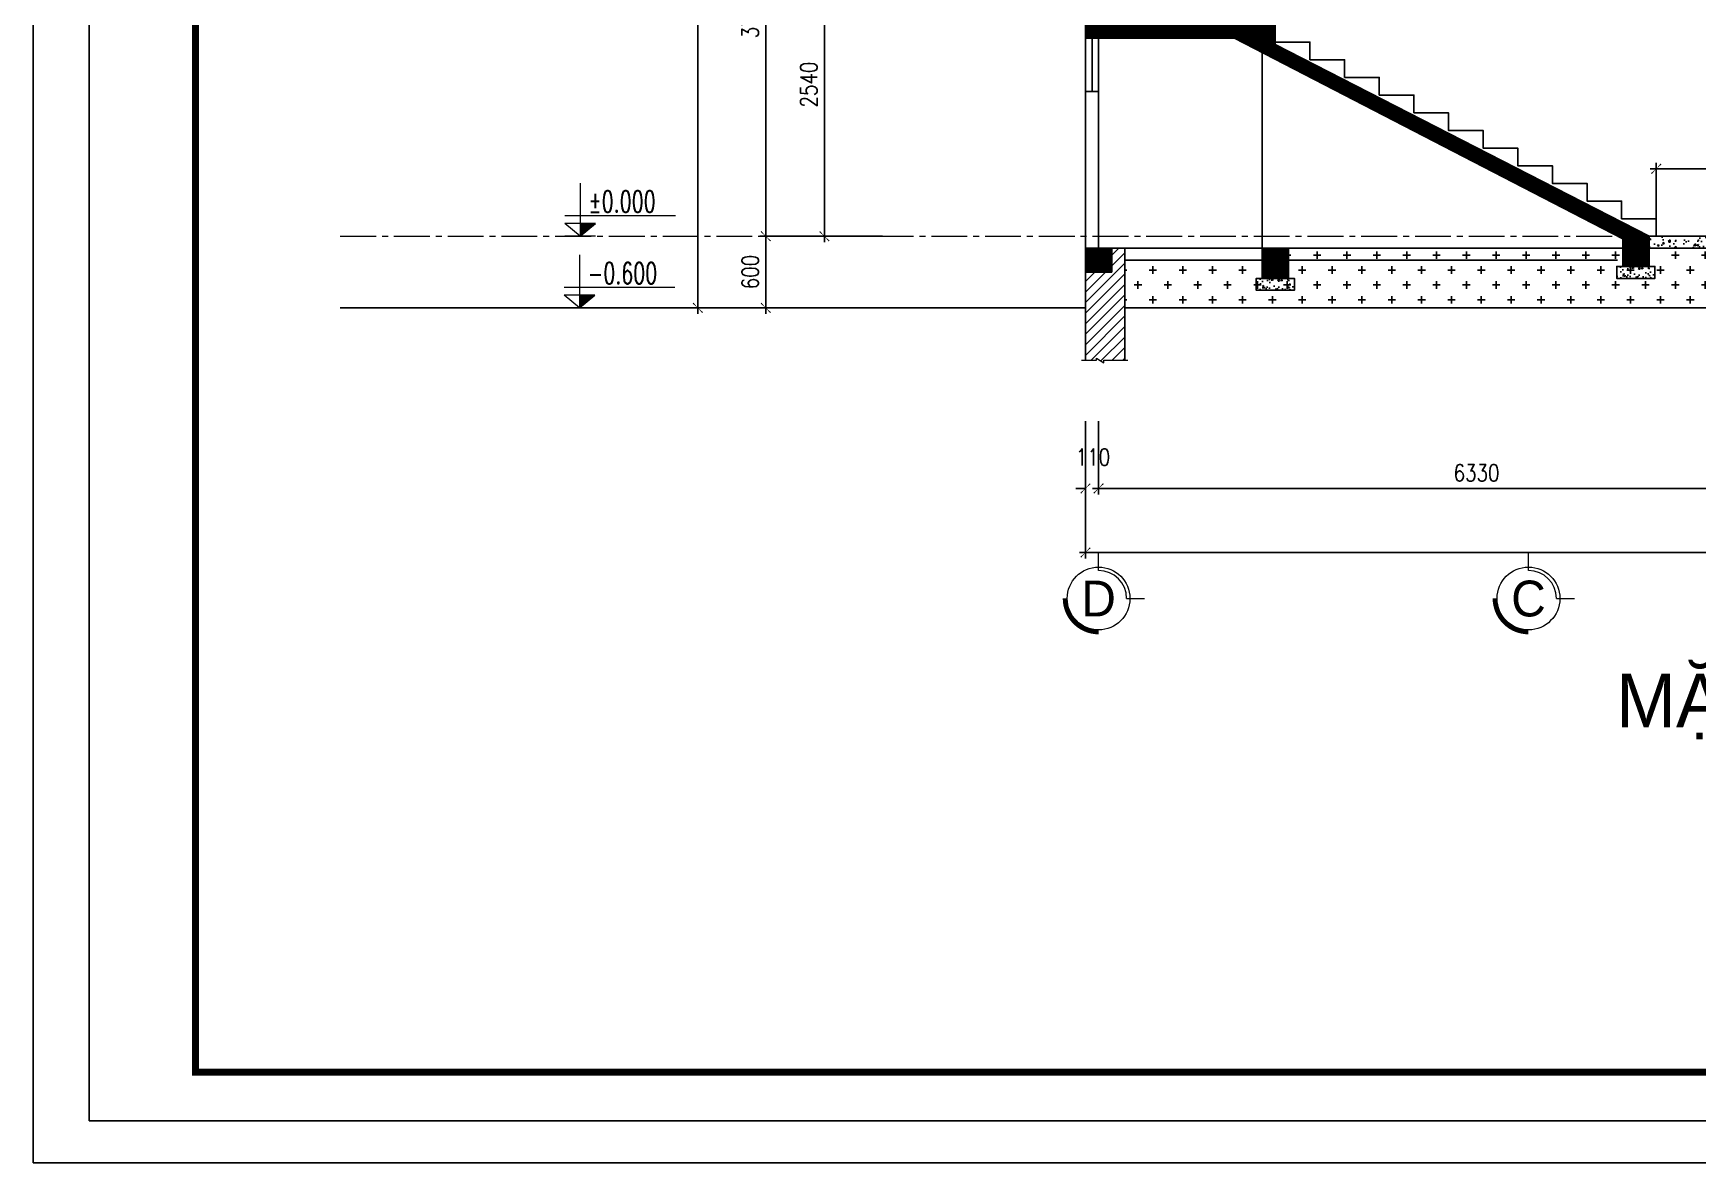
# Model space of a CAD drawing. Header units: millimetres. Extents: x -34806 to 662668, y 63228 to 99452.
# Drawn here: x 439548 to 453486, y 69332 to 78792 of the extents above; entities that cross this region are included whole.
import ezdxf
from ezdxf.enums import TextEntityAlignment as Align

# ---------------------------------------------------------------- set-up
doc = ezdxf.new("R2010")
doc.units = ezdxf.units.MM
doc.header["$LTSCALE"] = 200
doc.header["$MEASUREMENT"] = 0
doc.header["$PDMODE"] = 3
doc.header["$PDSIZE"] = 50
doc.linetypes.add('CENTER2', pattern=[1.125, 0.75, -0.125, 0.125, -0.125])
doc.layers.get('0').update_dxf_attribs({"color": 95, "linetype": 'CONTINUOUS'})
doc.layers.get('DEFPOINTS').update_dxf_attribs({"linetype": 'CONTINUOUS'})
for name, color, linetype in [('A_Walls', 1, 'CONTINUOUS'), ('DIM', 1, 'CONTINUOUS'), ('KHUNGTEN', 7, 'CONTINUOUS'), ('NET-THAY', 4, 'CONTINUOUS'), ('Net_Manh', 155, 'CONTINUOUS'), ('TEXT', 7, 'CONTINUOUS'), ('TUONG', 2, 'CONTINUOUS')]:
    doc.layers.add(name, color=color, linetype=linetype)
for name, color, linetype, lineweight in [('hacth', 251, 'CONTINUOUS', 13), ('thay', 7, 'CONTINUOUS', 18), ('tim', 254, 'CENTER2', 9)]:
    doc.layers.add(name, color=color, linetype=linetype, lineweight=lineweight)
doc.styles.add('Arial N  iso', font='VNARIALN.ttf')
doc.styles.add('dam', font='VHAVANB.ttf', dxfattribs={"width": 0.9, "height": 450})
doc.styles.add('RomanS', font='romans.shx', dxfattribs={"width": 0.8})
doc.styles.add('Scale', font='vnsimli.shx', dxfattribs={"width": 0.65, "bigfont": 'bigfont.shx'})
doc.dimstyles.new('D1', dxfattribs={"dimtxt": 140, "dimasz": 80, "dimexe": 50, "dimexo": 0, "dimgap": 60, "dimtad": 1, "dimdec": 0, "dimzin": 0, "dimdsep": 46, "dimtxsty": 'RomanS', "dimblk1": 'ARCHTICK', "dimblk2": 'ARCHTICK', "dimsah": 1, "dimcen": 100, "dimdle": 50, "dimclrt": 7, "dimadec": 0, "dimazin": 0, "dimtfac": 0.005, "dimtdec": 0, "dimtix": 1, "dimtofl": 0, "dimtmove": 2, "dimatfit": 3, "dimldrblk": 'ARCHTICK', "dimfxl": 1, "dimtvp": 0.8, "dimtolj": 1, "dimtzin": 0, "dimarcsym": 0})
pattern_1 = [(225, (-15057.5215, -197493.4991), (1.325825215, -1.325825215), [])]

# ---------------------------------------------------------------- blocks, each defined once
blk = doc.blocks.new('tr')
at = {"layer": 'thay', "ltscale": 600}
for p, q in [((0, -200), (0, 0)), ((313, -513), (513, -513))]:
    blk.add_line(p, q, dxfattribs=at)
at = {"layer": 'thay', "color": 150, "ltscale": 600, "const_width": 50}
blk.add_lwpolyline([(-375, -513, 0.414214), (0, -888, 0.414214)], format="xyb", dxfattribs=at)
at = {"layer": 'thay', "ltscale": 600}
blk.add_circle((0, -513), 350, dxfattribs=at)
blk.add_arc((0, -513), 313, 0, 90, dxfattribs=at)
blk = doc.blocks.new('_ArchTick')
at = {"layer": 'DIM', "color": 150}
blk.add_lwpolyline([(0.5, 0.5, 0.133, 0, 0), (0, 0, 0, 0.133, 0), (-0.5, -0.5, 0.133, 0.133, 0)], format="xyseb", dxfattribs=at)
blk = doc.blocks.new('*D658')
at = {"layer": 'DEFPOINTS', "color": 0}
for p in [(448359, 75542), (462179, 75542), (462179, 74443)]:
    blk.add_point(p, dxfattribs=at)
at = {"layer": 'DIM', "color": 0, "lineweight": -2}
for p, q in [((448359, 75542), (448359, 74393)), ((462179, 75542), (462179, 74393)), ((448309, 74443), (462229, 74443))]:
    blk.add_line(p, q, dxfattribs=at)
at = {"layer": 'DIM', "color": 0, "lineweight": -2, "xscale": 80, "yscale": 80, "zscale": 80, "rotation": 180}
blk.add_blockref('_ArchTick', (448359, 74443), dxfattribs=at)
at = {"layer": 'DIM', "color": 0, "lineweight": -2, "xscale": 80, "yscale": 80, "zscale": 80}
blk.add_blockref('_ArchTick', (462179, 74443), dxfattribs=at)
at = {"layer": 'DIM', "color": 7, "insert": (455269, 74573), "char_height": 140, "attachment_point": 5, "style": 'RomanS'}
blk.add_mtext('\\A1;13820', dxfattribs=at)
blk = doc.blocks.new('*D659')
at = {"layer": 'DEFPOINTS', "color": 0}
for p in [(448359, 75542), (448469, 75542), (448469, 74980)]:
    blk.add_point(p, dxfattribs=at)
at = {"layer": 'DIM', "color": 0, "lineweight": -2}
for p, q in [((448359, 75542), (448359, 74930)), ((448469, 75542), (448469, 74930)), ((448359, 74980), (448279, 74980)), ((448469, 74980), (448549, 74980))]:
    blk.add_line(p, q, dxfattribs=at)
at = {"layer": 'DIM', "color": 0, "lineweight": -2, "xscale": 80, "yscale": 80, "zscale": 80}
blk.add_blockref('_ArchTick', (448359, 74980), dxfattribs=at)
at = {"layer": 'DIM', "color": 0, "lineweight": -2, "xscale": 80, "yscale": 80, "zscale": 80, "rotation": 180}
blk.add_blockref('_ArchTick', (448469, 74980), dxfattribs=at)
at = {"layer": 'DIM', "color": 7, "insert": (448422, 75242), "char_height": 140, "attachment_point": 5, "style": 'RomanS'}
blk.add_mtext('\\A1;110', dxfattribs=at)
blk = doc.blocks.new('*D662')
at = {"layer": 'DEFPOINTS', "color": 0}
for p in [(448469, 75542), (454799, 75542), (454799, 74980)]:
    blk.add_point(p, dxfattribs=at)
at = {"layer": 'DIM', "color": 0, "lineweight": -2}
for p, q in [((448469, 75542), (448469, 74930)), ((454799, 75542), (454799, 74930)), ((448419, 74980), (454849, 74980))]:
    blk.add_line(p, q, dxfattribs=at)
at = {"layer": 'DIM', "color": 0, "lineweight": -2, "xscale": 80, "yscale": 80, "zscale": 80, "rotation": 180}
blk.add_blockref('_ArchTick', (448469, 74980), dxfattribs=at)
at = {"layer": 'DIM', "color": 0, "lineweight": -2, "xscale": 80, "yscale": 80, "zscale": 80}
blk.add_blockref('_ArchTick', (454799, 74980), dxfattribs=at)
at = {"layer": 'DIM', "color": 7, "insert": (451634, 75110), "char_height": 140, "attachment_point": 5, "style": 'RomanS'}
blk.add_mtext('\\A1;6330', dxfattribs=at)
blk = doc.blocks.new('*D671')
at = {"layer": 'DEFPOINTS', "color": 0}
for p in [(445113, 89498), (446508, 89498), (446660, 76492)]:
    blk.add_point(p, dxfattribs=at)
at = {"layer": 'DIM', "color": 0, "lineweight": -2}
for p, q in [((446508, 89498), (445063, 89498)), ((445113, 76442), (445113, 89548)), ((446660, 76492), (445063, 76492))]:
    blk.add_line(p, q, dxfattribs=at)
at = {"layer": 'DIM', "color": 0, "lineweight": -2, "xscale": 80, "yscale": 80, "zscale": 80}
for p, rotation in [((445113, 89498), 90), ((445113, 76492), 270)]:
    blk.add_blockref('_ArchTick', p, dxfattribs=dict(at, rotation=rotation))
at = {"layer": 'DIM', "color": 7, "insert": (444945, 83042), "char_height": 140, "attachment_point": 5, "rotation": 90, "style": 'RomanS'}
blk.add_mtext('\\A1;13005', dxfattribs=at)
blk = doc.blocks.new('*D672')
at = {"layer": 'DEFPOINTS', "color": 0}
for p in [(445682, 77092), (446508, 77092), (446508, 76492)]:
    blk.add_point(p, dxfattribs=at)
at = {"layer": 'DIM', "color": 0, "lineweight": -2}
for p, q in [((446508, 77092), (445632, 77092)), ((445682, 76442), (445682, 77142)), ((446508, 76492), (445632, 76492))]:
    blk.add_line(p, q, dxfattribs=at)
at = {"layer": 'DIM', "color": 0, "lineweight": -2, "xscale": 80, "yscale": 80, "zscale": 80}
for p, rotation in [((445682, 77092), 90), ((445682, 76492), 270)]:
    blk.add_blockref('_ArchTick', p, dxfattribs=dict(at, rotation=rotation))
at = {"layer": 'DIM', "color": 7, "insert": (445552, 76792), "char_height": 140, "attachment_point": 5, "rotation": 90, "style": 'RomanS'}
blk.add_mtext('\\A1;600', dxfattribs=at)
blk = doc.blocks.new('*D673')
at = {"layer": 'DEFPOINTS', "color": 0}
for p in [(445682, 80792), (446660, 80792), (446660, 77092)]:
    blk.add_point(p, dxfattribs=at)
at = {"layer": 'DIM', "color": 0, "lineweight": -2}
for p, q in [((445682, 77042), (445682, 80842)), ((446660, 80792), (445632, 80792)), ((446660, 77092), (445632, 77092))]:
    blk.add_line(p, q, dxfattribs=at)
at = {"layer": 'DIM', "color": 0, "lineweight": -2, "xscale": 80, "yscale": 80, "zscale": 80}
for p, rotation in [((445682, 80792), 90), ((445682, 77092), 270)]:
    blk.add_blockref('_ArchTick', p, dxfattribs=dict(at, rotation=rotation))
at = {"layer": 'DIM', "color": 7, "insert": (445552, 78942), "char_height": 140, "attachment_point": 5, "rotation": 90, "style": 'RomanS'}
blk.add_mtext('\\A1;3700', dxfattribs=at)
blk = doc.blocks.new('cao do')
at = {"layer": 'thay'}
for p, q in [((0, 445), (0, 0)), ((798, 170), (-128, 170)), ((0, 0), (-128, 106)), ((128, 106), (-128, 106)), ((0, 0), (128, 106))]:
    blk.add_line(p, q, dxfattribs=at)
at = {"layer": 'thay', "ltscale": 600}
blk.add_line((128, 0), (-128, 0), dxfattribs=at)
at = {"layer": 'thay', "color": 150, "ltscale": 600}
blk.add_solid([(0, 0), (0, 106), (128, 106)], dxfattribs=at)
at = {"layer": 'TEXT', "style": 'Arial N  iso'}
blk.add_attdef('%%P0.000', text='', height=200, dxfattribs=at).set_placement((70, 290), align=Align.MIDDLE_LEFT)
blk = doc.blocks.new('*D705')
at = {"layer": 'DEFPOINTS', "color": 0}
for p in [(454749, 77657), (453139, 77238), (454749, 77238)]:
    blk.add_point(p, dxfattribs=at)
at = {"layer": 'DIM', "color": 0, "lineweight": -2}
for p, q in [((453089, 77657), (454799, 77657)), ((453139, 77238), (453139, 77707)), ((454749, 77238), (454749, 77707))]:
    blk.add_line(p, q, dxfattribs=at)
at = {"layer": 'DIM', "color": 0, "lineweight": -2, "xscale": 80, "yscale": 80, "zscale": 80, "rotation": 180}
blk.add_blockref('_ArchTick', (453139, 77657), dxfattribs=at)
at = {"layer": 'DIM', "color": 0, "lineweight": -2, "xscale": 80, "yscale": 80, "zscale": 80}
blk.add_blockref('_ArchTick', (454749, 77657), dxfattribs=at)
at = {"layer": 'DIM', "color": 7, "insert": (453944, 77787), "char_height": 140, "attachment_point": 5, "style": 'RomanS'}
blk.add_mtext('\\A1;1610', dxfattribs=at)
blk = doc.blocks.new('*D706')
at = {"layer": 'DEFPOINTS', "color": 0}
for p in [(446173, 79632), (446371, 79632), (446371, 77092)]:
    blk.add_point(p, dxfattribs=at)
at = {"layer": 'DIM', "color": 0, "lineweight": -2}
for p, q in [((446371, 79632), (446123, 79632)), ((446173, 77042), (446173, 79682)), ((446371, 77092), (446123, 77092))]:
    blk.add_line(p, q, dxfattribs=at)
at = {"layer": 'DIM', "color": 0, "lineweight": -2, "xscale": 80, "yscale": 80, "zscale": 80}
for p, rotation in [((446173, 79632), 90), ((446173, 77092), 270)]:
    blk.add_blockref('_ArchTick', p, dxfattribs=dict(at, rotation=rotation))
at = {"layer": 'DIM', "color": 7, "insert": (446043, 78362), "char_height": 140, "attachment_point": 5, "rotation": 90, "style": 'RomanS'}
blk.add_mtext('\\A1;2540', dxfattribs=at)
blk = doc.blocks.new('khung')
at = {"layer": 'DEFPOINTS', "color": 8}
blk.add_lwpolyline([(0, 0), (31503, 0), (31503, 22275), (0, 22275)], close=True, dxfattribs=at)
at = {"layer": 'KHUNGTEN', "color": 4, "const_width": 54.3}
blk.add_lwpolyline([(848, 388), (31117, 388), (31117, 21887), (848, 21887)], close=True, dxfattribs=at)

msp = doc.modelspace()

# ---------------------------------------------------------------- hatches: boundary and pattern name
h = msp.add_hatch()
h.set_pattern_fill('ANSI31', color=256, scale=15, angle=180, style=0)
h.set_pattern_definition(pattern_1)
h.paths.add_polyline_path([(449949.1, 78868.3), (448579.1, 78868.3), (448579.1, 79148.3), (448359.1, 79148.3), (448359.1, 78750.3), (448579.1, 78750.3), (449607.6, 78750.3), (452858.4, 77069.2), (452858.4, 76839.2), (453078.4, 76839.2), (453078.4, 77092.3), (449949.1, 78697.4), (449949.1, 78718.3)])
h = msp.add_hatch()
h.set_pattern_fill('ANSI31', color=256, scale=15, angle=180, style=0)
h.set_pattern_definition(pattern_1)
h.paths.add_polyline_path([(454859.1, 77092.3), (454639.1, 77092.3), (454639.1, 76892.3), (454859.1, 76892.3)])
h.paths.add_polyline_path([(456179.1, 77092.3), (455959.1, 77092.3), (455959.1, 76892.3), (456179.1, 76892.3)])
h.paths.add_polyline_path([(448579.1, 76992.3), (448359.1, 76992.3), (448359.1, 76792.3), (448579.1, 76792.3)])
h.paths.add_polyline_path([(450059.1, 76992.3), (449839.1, 76992.3), (449839.1, 76739.2), (450059.1, 76739.2)])
at = {"layer": 'A_Walls'}
h = msp.add_hatch(dxfattribs=at)
h.set_pattern_fill('AR-CONC', color=256, scale=15, style=0)
h.set_pattern_definition([(50, (597514.48, 331855.03), (107.589027, -9.41282), [11.25, -123.75]), (355, (597514.48, 331855.03), (-20.8127, 112.82882), [9, -99]), (100.4514, (597523.45, 331854.24), (86.776407, 103.41593), [9.56103, -105.171317]), (46.1842, (597514.48, 331885.03), (160.08616, -24.82785), [16.875, -185.625]), (96.6356, (597527.82, 331882.96), (140.199406, 146.11768), [14.34154, -157.75695]), (351.1842, (597514.48, 331885.03), (140.19929, 146.11779), [13.5, -148.5]), (21, (597529.48, 331877.53), (89.536058, -60.392834), [11.25, -123.75]), (326, (597529.48, 331877.53), (36.4973, 108.772507), [9, -99]), (71.4514, (597536.94, 331872.49), (126.033394, 48.379575), [9.56103, -105.171317]), (37.5, (597514.48, 331855.026), (1.8239783, 49.934078), [0, -97.8, 0, -100.5, 0, -99.375]), (7.5, (597514.48, 331855.026), (39.460431, 59.161757), [0, -57.3, 0, -95.55, 0, -37.875]), (327.5, (597481.03, 331855.026), (80.0733654, -3.383231), [0, -37.5, 0, -117, 0, -155.25]), (317.5, (597466.03, 331855.026), (87.477925, 15.015747), [0, -48.75, 0, -77.7, 0, -110.25])])
h.paths.add_polyline_path([(453128.4, 76839.2), (453078.4, 76839.2), (452858.4, 76839.2), (452808.4, 76839.2), (452808.4, 76739.2), (453128.4, 76739.2)])
h = msp.add_hatch(dxfattribs=at)
h.set_pattern_fill('AR-CONC', color=256, scale=15, style=0)
h.set_pattern_definition([(50, (594495.22, 331755.03), (107.589027, -9.41282), [11.25, -123.75]), (355, (594495.22, 331755.03), (-20.8127, 112.82882), [9, -99]), (100.4514, (594504.19, 331754.24), (86.776407, 103.41593), [9.56103, -105.171317]), (46.1842, (594495.22, 331785.03), (160.08616, -24.82785), [16.875, -185.625]), (96.6356, (594508.56, 331782.96), (140.199406, 146.11768), [14.34154, -157.75695]), (351.1842, (594495.22, 331785.03), (140.19929, 146.11779), [13.5, -148.5]), (21, (594510.22, 331777.53), (89.536058, -60.392834), [11.25, -123.75]), (326, (594510.22, 331777.53), (36.4973, 108.772507), [9, -99]), (71.4514, (594517.68, 331772.49), (126.033394, 48.379575), [9.56103, -105.171317]), (37.5, (594495.22, 331755.026), (1.8239783, 49.934078), [0, -97.8, 0, -100.5, 0, -99.375]), (7.5, (594495.22, 331755.026), (39.460431, 59.161757), [0, -57.3, 0, -95.55, 0, -37.875]), (327.5, (594461.77, 331755.026), (80.0733654, -3.383231), [0, -37.5, 0, -117, 0, -155.25]), (317.5, (594446.77, 331755.026), (87.477925, 15.015747), [0, -48.75, 0, -77.7, 0, -110.25])])
h.paths.add_polyline_path([(450109.1, 76739.2), (450059.1, 76739.2), (449839.1, 76739.2), (449789.1, 76739.2), (449789.1, 76639.2), (450109.1, 76639.2)])
at = {"layer": 'Net_Manh'}
h = msp.add_hatch(dxfattribs=at)
h.set_pattern_fill('AR-CONC', color=256, scale=20, style=0)
h.set_pattern_definition([(50, (-482.32, -336066.22), (143.452037, -12.550427), [15, -165]), (355, (-482.32, -336066.22), (-27.750267, 150.438427), [12, -132]), (100.4514, (-470.37, -336067.26), (115.701876, 137.887908), [12.748038, -140.228422]), (46.1842, (-482.32, -336026.22), (213.44821, -33.103803), [22.5, -247.5]), (96.6356, (-464.53, -336028.97), (186.93254, 194.823574), [19.12206, -210.3426]), (351.1842, (-482.32, -336026.22), (186.93239, 194.82372), [18, -198]), (21, (-462.32, -336036.22), (119.38141, -80.523778), [15, -165]), (326, (-462.32, -336036.22), (48.663066, 145.03001), [12, -132]), (71.4514, (-452.37, -336042.93), (168.044526, 64.5061), [12.748038, -140.228422]), (37.5, (-482.32, -336066.216), (2.431971, 66.5787708), [0, -130.4, 0, -134, 0, -132.5]), (7.5, (-482.32, -336066.216), (52.6139075, 78.882342), [0, -76.4, 0, -127.4, 0, -50.5]), (327.5, (-526.92, -336066.216), (106.7644872, -4.5109743), [0, -50, 0, -156, 0, -207]), (317.5, (-546.92, -336066.22), (116.637234, 20.020996), [0, -65, 0, -103.6, 0, -147])])
h.paths.add_polyline_path([(455974.1, 77092.3), (454969.1, 77092.3), (454969.1, 76992.3), (455974.1, 76992.3)])
h.paths.add_polyline_path([(453078.4, 77092.3), (453078.4, 76992.3), (454639.1, 76992.3), (454639.1, 77092.3)])
h = msp.add_hatch(dxfattribs=at)
h.set_pattern_fill('ANSI31', color=256, scale=500, style=0)
h.set_pattern_definition([(45, (-482.32, -336066.216), (-44.194174, 44.194174), [])])
h.paths.add_polyline_path([(448689.1, 76492.3), (448359.1, 76492.3), (448359.1, 76053.2), (448452.3, 76053.2), (448452.3, 76071.9), (448513.4, 76031.2), (448513.4, 76053.5), (448689.1, 76053.5)])
h.paths.add_polyline_path([(448689.1, 76992.3), (448579.1, 76992.3), (448579.1, 76892.3), (448359.1, 76892.3), (448359.1, 76492.3), (448689.1, 76492.3)])
h = msp.add_hatch(dxfattribs=at)
h.set_pattern_fill('BT-01', color=256, scale=20, style=0, pattern_type=2)
h.set_pattern_definition([(50, (-482.32, -336166.22), (143.452037, -12.550427), [15, -165]), (355, (-482.32, -336166.22), (-27.750267, 150.438427), [12, -132]), (100.4514, (-470.37, -336167.26), (115.701876, 137.887908), [12.748038, -140.228422]), (46.1842, (-482.32, -336126.22), (213.44821, -33.103803), [22.5, -247.5]), (96.6356, (-464.53, -336128.97), (186.93254, 194.823574), [19.12206, -210.3426]), (351.1842, (-482.32, -336126.22), (186.93239, 194.82372), [18, -198]), (21, (-462.32, -336136.22), (119.38141, -80.523778), [15, -165]), (326, (-462.32, -336136.22), (48.663066, 145.03001), [12, -132]), (71.4514, (-452.37, -336142.93), (168.044526, 64.5061), [12.748038, -140.228422]), (37.5, (-482.32, -336166.216), (2.431971, 66.5787708), [0, -130.4, 0, -134, 0, -132.5]), (7.5, (-482.32, -336166.216), (52.6139075, 78.882342), [0, -76.4, 0, -127.4, 0, -50.5]), (327.5, (-526.92, -336166.216), (106.7644872, -4.5109743), [0, -50, 0, -156, 0, -207]), (317.5, (-546.92, -336166.22), (116.637234, 20.020996), [0, -65, 0, -103.6, 0, -147]), (45, (-482.32, -336166.216), (-60.104076, 60.104076), []), (45, (-482.32, -336141.716), (-60.104076, 60.104076), [])])
h.paths.add_polyline_path([(448579.1, 76992.3), (448359.1, 76992.3), (448359.1, 76792.3), (448579.1, 76792.3)])
h.paths.add_polyline_path([(454859.1, 76992.3), (454639.1, 76992.3), (454639.1, 76792.3), (454859.1, 76792.3)])
h = msp.add_hatch(dxfattribs=at)
h.set_pattern_fill('CROSS', color=256, scale=500, style=0)
h.set_pattern_definition([(0, (-482.32, -336066.22), (125, 125), [62.5, -187.5]), (90, (-451.07, -336097.47), (-125, 125), [62.5, -187.5])])
h.paths.add_polyline_path([(455974.1, 76992.3), (454969.1, 76992.3), (454969.1, 76492.3), (455974.1, 76492.3)])
h.paths.add_polyline_path([(449839.1, 76892.3), (448689.1, 76892.3), (448689.1, 76492.3), (454639.1, 76492.3), (454639.1, 76992.3), (453078.4, 76992.3), (453078.4, 76839.2), (452858.4, 76839.2), (452858.4, 76992.3), (450059.1, 76992.3), (450059.1, 76839.2), (449839.1, 76839.2)])

# ---------------------------------------------------------------- linework, layer by layer
for p, q in [((448359.1, 78303.5), (448359.1, 78750.3)), ((448414.1, 78303.5), (448414.1, 78750.3)), ((448469.1, 78303.5), (448469.1, 78750.3))]:
    msp.add_line(p, q)
msp.add_lwpolyline([(439548.2, 93454.3), (473373.7, 93454.3), (473373.7, 69332.3), (439548.2, 69332.3)], close=True)
at = {"layer": 'A_Walls'}
for p, q in [((442118.8, 76492.3), (448359.1, 76492.3)), ((448689.1, 76492.3), (454639.1, 76492.3))]:
    msp.add_line(p, q, dxfattribs=at)
at = {"layer": 'NET-THAY'}
msp.add_line((449839.1, 78630.5), (449839.1, 76992.3), dxfattribs=at)
at = {"layer": 'thay'}
msp.add_line((448359.1, 76492.3), (446825, 76492.3), dxfattribs=at)
msp.add_lwpolyline([(448326.2, 76053.2), (448452.3, 76053.2), (448452.3, 76071.9), (448513.4, 76031.2), (448513.4, 76053.5), (448714.4, 76053.5)], dxfattribs=at)
at = {"layer": 'tim', "linetype": 'CENTER2', "ltscale": 2}
for p, q in [((442118.8, 77092.3), (452813.8, 77092.3)), ((453078.4, 77092.3), (468929.9, 77092.3))]:
    msp.add_line(p, q, dxfattribs=at)
at = {"layer": 'TUONG'}
for p, q in [((449607.6, 78750.3), (448579.1, 78750.3)), ((449949.1, 78718.3), (449949.1, 78697.4)), ((448359.1, 78303.5), (448359.1, 77092.3)), ((448359.1, 78303.5), (448469.1, 78303.5)), ((448469.1, 78303.5), (448469.1, 76992.3)), ((448359.1, 77092.3), (448359.1, 76053.2)), ((453078.4, 77092.3), (456179.1, 77092.3)), ((448579.1, 76992.3), (449839.1, 76992.3)), ((448689.1, 76992.3), (448689.1, 76053.2)), ((450059.1, 76992.3), (452858.4, 76992.3)), ((453078.4, 76992.3), (454639.1, 76992.3)), ((448689.1, 76892.3), (449839.1, 76892.3)), ((450059.1, 76892.3), (452813.8, 76892.3)), ((448689.1, 76492.3), (454629.1, 76492.3))]:
    msp.add_line(p, q, dxfattribs=at)
for points in [[(448579.1, 78868.3), (448579.1, 79148.3), (448359.1, 79148.3), (448359.1, 78750.3), (448579.1, 78750.3)], [(449949.1, 78697.4), (453078.4, 77092.3), (453078.4, 76839.2), (452858.4, 76839.2), (452858.4, 77069.2), (449607.6, 78750.3)], [(453139.1, 77090.3), (453139.1, 77238.3), (452849.1, 77238.3), (452849.1, 77386.3), (452559.1, 77386.3), (452559.1, 77534.3), (452269.1, 77534.3), (452269.1, 77682.3), (451979.1, 77682.3), (451979.1, 77830.3), (451689.1, 77830.3), (451689.1, 77978.3), (451399.1, 77978.3), (451399.1, 78126.3), (451109.1, 78126.3), (451109.1, 78274.3), (450819.1, 78274.3), (450819.1, 78422.3), (450529.1, 78422.3), (450529.1, 78570.3), (450239.1, 78570.3), (450239.1, 78718.3), (449949.1, 78718.3), (449949.1, 78868.3)], [(453078.4, 76839.2), (453128.4, 76839.2), (453128.4, 76739.2), (452808.4, 76739.2), (452808.4, 76839.2), (452858.4, 76839.2)], [(450059.1, 76739.2), (450109.1, 76739.2), (450109.1, 76639.2), (449789.1, 76639.2), (449789.1, 76739.2), (449839.1, 76739.2)]]:
    msp.add_lwpolyline(points, dxfattribs=at)
for points in [[(448579.1, 76992.3), (448359.1, 76992.3), (448359.1, 76792.3), (448579.1, 76792.3)], [(449839.1, 76992.3), (450059.1, 76992.3), (450059.1, 76739.2), (449839.1, 76739.2)]]:
    msp.add_lwpolyline(points, close=True, dxfattribs=at)

# ---------------------------------------------------------------- block references
at = {"layer": 'DIM', "linetype": 'Continuous'}
ref = msp.add_blockref('cao do', (444128.4, 77092.3), dxfattribs=at)
ref.add_attrib('%%P0.000', '%%p0.000', dxfattribs={"layer": 'TEXT', "height": 180, "style": 'Scale', "width": 0.65}).set_placement((444197.9, 77382.3), align=Align.MIDDLE_LEFT)
ref = msp.add_blockref('cao do', (444121.7, 76492.3), dxfattribs=at)
ref.add_attrib('%%P0.000', '-0.600', dxfattribs={"layer": 'TEXT', "height": 180, "style": 'Scale', "width": 0.65}).set_placement((444191.2, 76782.3), align=Align.MIDDLE_LEFT)
at = {"layer": 'DIM', "xscale": 0.75, "yscale": 0.75, "zscale": 0.75}
for p in [(448469.1, 74442.7), (452069.1, 74442.7)]:
    msp.add_blockref('tr', p, dxfattribs=at)
at = {"layer": 'hacth', "xscale": 1.051495878993592, "yscale": 1.051495932799298, "zscale": 1.051495938646239}
msp.add_blockref('khung', (440015.2, 69682.3), dxfattribs=at)

# ---------------------------------------------------------------- texts
at = {"layer": 'TEXT', "linetype": 'Continuous', "style": 'dam'}
for s, p in [('d', (448469.1, 74057.8)), ('c', (452069.1, 74057.8))]:
    msp.add_text(s, height=300, dxfattribs=at).set_placement(p, align=Align.MIDDLE)
at = {"layer": 'TEXT', "style": 'dam'}
msp.add_text('mÆt c¾t b-b', height=450, dxfattribs=at).set_placement((454708.3, 72978.1), align=Align.CENTER)

# ---------------------------------------------------------------- dimensions: what is measured, and where the dimension line sits
at = {"layer": 'DIM'}
for base, p1, p2, angle, picture, middle in [((445112.6, 89497.6), (446659.7, 76492.3), (446508, 89497.6), 90, '*D671', (444945.1, 83042.3)), ((448469.1, 74980.4), (448359.1, 75542), (448469.1, 75542), 180, '*D659', (448421.6, 75241.6))]:
    dim = msp.add_linear_dim(base=base, p1=p1, p2=p2, angle=angle, dimstyle='D1', dxfattribs=at)
    dim.commit()
    dim.dimension.update_dxf_attribs({"geometry": picture, "text_midpoint": middle, "dimtype": 128})
for base, p1, p2, angle, picture, middle in [((445681.9, 80792.3), (446659.7, 77092.3), (446659.7, 80792.3), 90, '*D673', (445551.9, 78942.3)), ((446172.8, 79632.3), (446370.5, 77092.3), (446370.5, 79632.3), 90, '*D706', (446042.8, 78362.3)), ((445681.9, 77092.3), (446508, 76492.3), (446508, 77092.3), 90, '*D672', (445551.9, 76792.3)), ((462179.1, 74442.7), (448359.1, 75542), (462179.1, 75542), 180, '*D658', (455269.1, 74572.7)), ((454799.1, 74980.4), (448469.1, 75542), (454799.1, 75542), 180, '*D662', (451634.1, 75110.4))]:
    dim = msp.add_linear_dim(base=base, p1=p1, p2=p2, angle=angle, dimstyle='D1', dxfattribs=at)
    dim.commit()
    dim.dimension.update_dxf_attribs({"geometry": picture, "text_midpoint": middle})
dim = msp.add_linear_dim(base=(454749.1, 77656.9), p1=(453139.1, 77238.3), p2=(454749.1, 77238.3), dimstyle='D1', dxfattribs=at)
dim.commit()
dim.dimension.update_dxf_attribs({"geometry": '*D705', "text_midpoint": (453944.1, 77786.9)})

doc.saveas('drawing.dxf')
